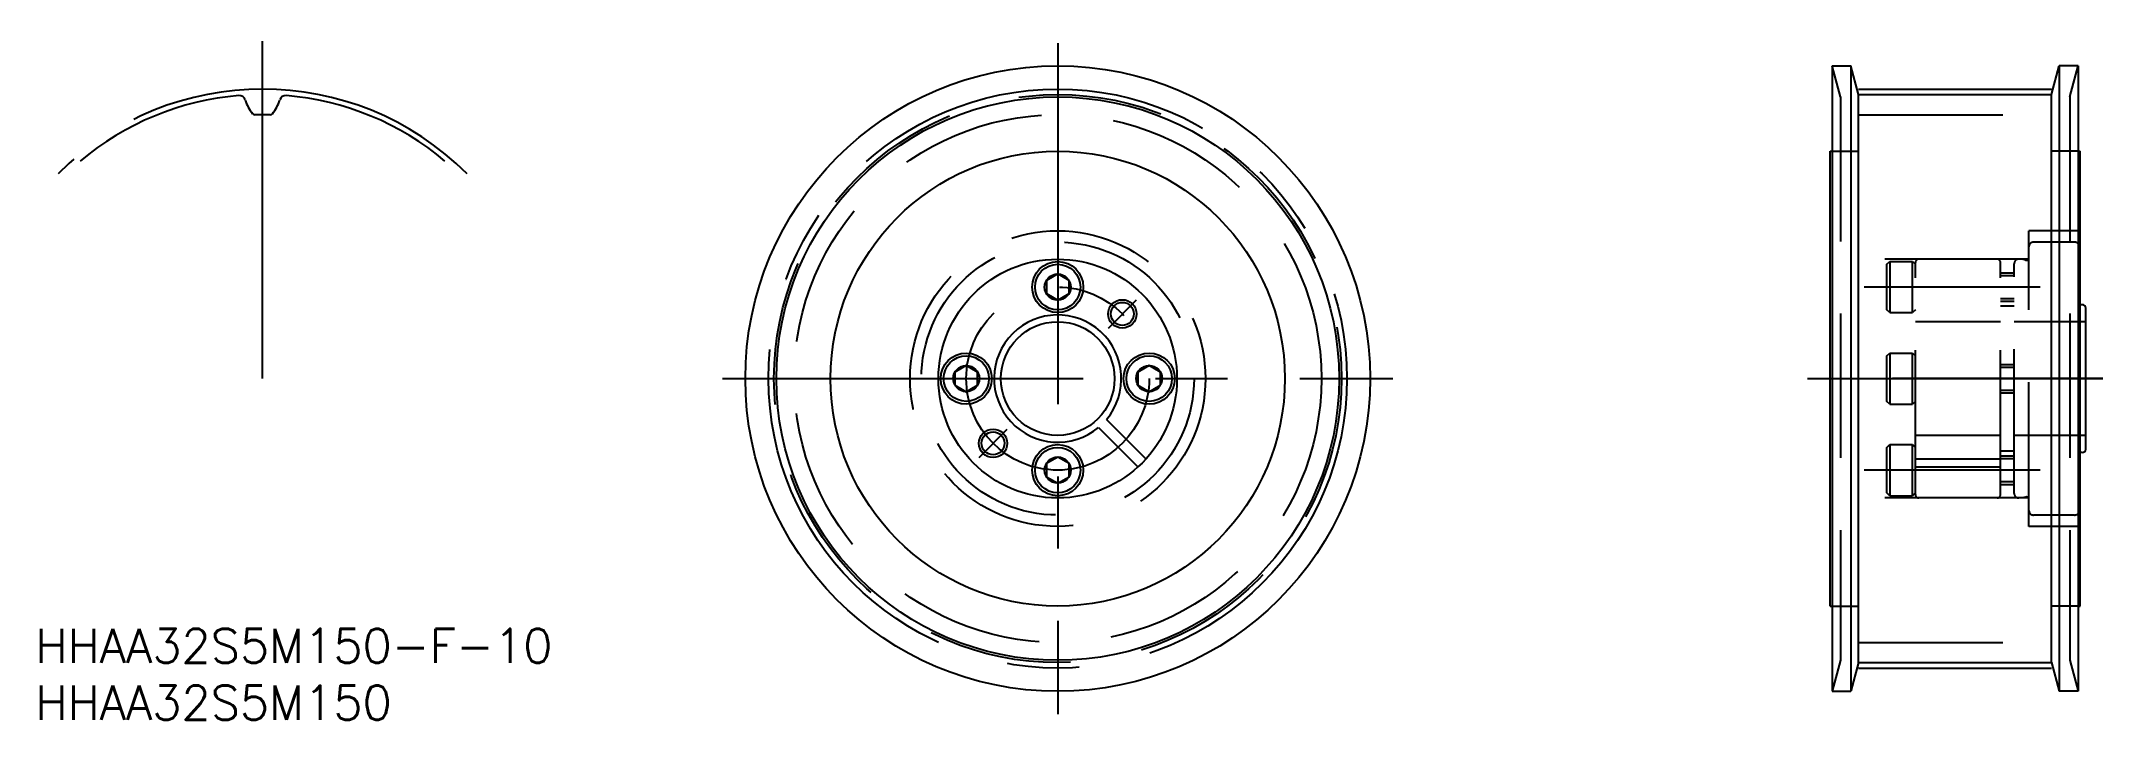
# Model space of a CAD drawing. Extents: x -89 to 92, y -30 to 30.
import ezdxf

# ---------------------------------------------------------------- set-up
doc = ezdxf.new("R2010")
doc.units = 0
doc.linetypes.add('CENTER', pattern=[50.8, 31.75, -6.35, 6.35, -6.35])
doc.linetypes.add('DASHED', pattern=[19.05, 12.7, -6.35])
doc.layers.get('0').update_dxf_attribs({"linetype": 'CONTINUOUS'})
doc.layers.add('CENTER', color=1, linetype='CENTER')
doc.styles.get("Standard").update_dxf_attribs({"font": 'txt.shx', "height": 3, "bigfont": 'bigfont.shx'})

# ---------------------------------------------------------------- blocks, each defined once
blk = doc.blocks.new('*U21')
at = {"color": 7, "linetype": 'CONTINUOUS'}
blk.add_text('HHAA32S5M150', height=3, dxfattribs=at).set_placement((-90, -30))
blk = doc.blocks.new('*U22')
at = {"color": 7, "linetype": 'CONTINUOUS'}
blk.add_text('HHAA32S5M150-F-10', height=3, dxfattribs=at).set_placement((-90, -25))

msp = doc.modelspace()

# ---------------------------------------------------------------- linework, layer by layer
at = {"color": 3, "linetype": 'DASHED'}
for p, q in [((68.9, 24.77), (68.17, 27.5)), ((89.1, 24.77), (89.83, 27.5)), ((68.9, 24.77), (68.9, -24.77)), ((89.1, 24.77), (89.1, -24.77)), ((70.5, 23.21), (87.5, 23.21)), ((68.17, 20), (70.5, 20)), ((89.83, 20), (87.5, 20)), ((85.5, -13), (85.5, 13)), ((90, 13), (85.5, 13)), ((90, -13), (90, 13)), ((89.5, 12), (85.9, 12)), ((85.5, 10.5), (68, 10.5)), ((73, 10.05), (73.25, 10.3)), ((73, 6.05), (73, 10.05)), ((73.25, 10.3), (75.25, 10.3)), ((73.25, 10.3), (73.25, 5.8)), ((75.25, 10.3), (75.5, 10.05)), ((75.25, 5.8), (75.25, 10.3)), ((75.5, -10.2), (75.5, 10.2)), ((83, -10.2), (83, 10.2)), ((83, 9.3), (84.2, 9.3)), ((84.2, -10.1), (84.2, 10.1)), ((84.89, 10.5), (84.6, 10.5)), ((85.19, 10.42), (84.89, 10.5)), ((83, 9.06), (84.2, 9.06)), ((73.25, 5.8), (73, 6.05)), ((73.25, 5.8), (75.25, 5.8)), ((75.5, 6.05), (75.25, 5.8)), ((83, 7.04), (84.2, 7.04)), ((83, 6.8), (84.2, 6.8)), ((84.2, 6.37), (83, 6.37)), ((83, 5), (75.5, 5)), ((90.5, 5), (84.2, 5)), ((73, 2), (73.25, 2.25)), ((73, -2), (73, 2)), ((73.25, 2.25), (75.25, 2.25)), ((73.25, 2.25), (73.25, -2.25)), ((75.25, 2.25), (75.5, 2)), ((75.25, -2.25), (75.25, 2.25)), ((83, 1.25), (84.2, 1.25)), ((83, 1.01), (84.2, 1.01)), ((83, -1.01), (84.2, -1.01)), ((83, -1.25), (84.2, -1.25)), ((73.25, -2.25), (73, -2)), ((73.25, -2.25), (75.25, -2.25)), ((75.5, -2), (75.25, -2.25)), ((83, -5), (75.5, -5)), ((90.5, -5), (84.2, -5)), ((73, -6.05), (73.25, -5.8)), ((73, -10.05), (73, -6.05)), ((73.25, -5.8), (75.25, -5.8)), ((73.25, -5.8), (73.25, -10.3)), ((75.25, -5.8), (75.5, -6.05)), ((75.25, -10.3), (75.25, -5.8)), ((75.5, -7.06), (83, -7.06)), ((84.2, -6.37), (83, -6.37)), ((83, -6.8), (84.2, -6.8)), ((83, -7.04), (84.2, -7.04)), ((75.5, -7.77), (83, -7.77)), ((83, -9.06), (84.2, -9.06)), ((85.5, -10.5), (68, -10.5)), ((73.25, -10.3), (73, -10.05)), ((73.25, -10.3), (75.25, -10.3)), ((75.5, -10.05), (75.25, -10.3)), ((83, -9.3), (84.2, -9.3)), ((84.89, -10.5), (84.6, -10.5)), ((85.19, -10.42), (84.89, -10.5)), ((89.5, -12), (85.9, -12)), ((90, -13), (85.5, -13)), ((68.17, -20), (70.5, -20)), ((89.83, -20), (87.5, -20)), ((70.5, -23.21), (87.5, -23.21)), ((68.9, -24.77), (68.17, -27.5)), ((89.1, -24.77), (89.83, -27.5))]:
    msp.add_line(p, q, dxfattribs=at)
at = {"color": 7, "linetype": 'CONTINUOUS'}
for p, q in [((68.17, 27.5), (69.83, 27.5)), ((68.17, 27.5), (68.17, -27.5)), ((70.5, 24.98), (69.83, 27.5)), ((69.83, 27.5), (69.83, -27.5)), ((87.5, 24.98), (88.17, 27.5)), ((89.83, 27.5), (88.17, 27.5)), ((88.17, 27.5), (88.17, -27.5)), ((89.83, 27.5), (89.83, -27.5)), ((70.5, -24.98), (70.5, 24.98)), ((70.5, 24.98), (87.5, 24.98)), ((87.5, -24.98), (87.5, 24.98)), ((68, 20), (68.17, 20)), ((68, -20), (68, 20)), ((89.83, 20), (90, 20)), ((90, -20), (90, 20)), ((0, 9.2), (-1, 8.63)), ((1, 8.63), (0, 9.2)), ((-1, 8.63), (-1, 7.47)), ((-1, 7.47), (0, 6.9)), ((0, 6.9), (1, 7.47)), ((1, 7.47), (1, 8.63)), ((90.2, 6.5), (90, 6.5)), ((90.5, -6.2), (90.5, 6.2)), ((-8.05, 1.15), (-9.05, 0.58)), ((-9.05, 0.58), (-9.05, -0.58)), ((-7.05, 0.58), (-8.05, 1.15)), ((-7.05, -0.58), (-7.05, 0.58)), ((8.05, 1.15), (7.05, 0.58)), ((7.05, 0.58), (7.05, -0.58)), ((9.05, 0.58), (8.05, 1.15)), ((9.05, -0.58), (9.05, 0.58)), ((-9.05, -0.58), (-8.05, -1.15)), ((-8.05, -1.15), (-7.05, -0.58)), ((7.05, -0.58), (8.05, -1.15)), ((8.05, -1.15), (9.05, -0.58)), ((4.3, -3.59), (7.77, -7.06)), ((3.59, -4.3), (7.06, -7.77)), ((0, -6.9), (-1, -7.47)), ((1, -7.47), (0, -6.9)), ((90.2, -6.5), (90, -6.5)), ((-1, -7.47), (-1, -8.63)), ((-1, -8.63), (0, -9.2)), ((0, -9.2), (1, -8.63)), ((1, -8.63), (1, -7.47)), ((68, -20), (68.17, -20)), ((89.83, -20), (90, -20)), ((70.5, -24.98), (69.83, -27.5)), ((70.5, -24.98), (87.5, -24.98)), ((87.5, -24.98), (88.17, -27.5)), ((68.17, -27.5), (69.83, -27.5)), ((89.83, -27.5), (88.17, -27.5))]:
    msp.add_line(p, q, dxfattribs=at)
for centre, radius in [((0, 0), 27.5), ((0, 0), 24.77), ((0, 0), 20), ((0, 0), 10.5), ((0, 8.05), 2.25), ((0, 8.05), 2), ((0, 8.05), 1.15), ((5.69, 5.69), 1.01), ((0, 0), 5), ((-8.05, 0), 2.25), ((-8.05, 0), 2), ((8.05, 0), 2.25), ((8.05, 0), 2), ((-8.05, 0), 1.15), ((8.05, 0), 1.15), ((-5.69, -5.69), 1.01), ((0, -8.05), 2.25), ((0, -8.05), 2), ((0, -8.05), 1.15)]:
    msp.add_circle(centre, radius, dxfattribs=at)
at = {"color": 3, "linetype": 'DASHED'}
for radius in [24.98, 23.21, 13, 12]:
    msp.add_circle((0, 0), radius, dxfattribs=at)
at = {"color": 3, "linetype": 'CONTINUOUS'}
for centre in [(5.69, 5.69), (-5.69, -5.69)]:
    msp.add_circle(centre, 1.25, dxfattribs=at)
at = {"color": 7, "linetype": 'CONTINUOUS'}
for centre, radius, start, end in [((-70, 0), 24.98, 94.8102, 130), ((-72.05, 24.35), 0.55, 16.1535, 94.8102), ((-68.38, 25.41), 3.27, 196.1535, 220.3358), ((-71.63, 25.41), 3.27, 319.6642, 343.8465), ((-67.95, 24.35), 0.55, 85.1898, 163.8465), ((-70, 0), 24.98, 50, 85.1898), ((-70.68, 23.46), 0.25, 220.3358, 271.6627), ((-70, 0), 23.21, 90, 91.6627), ((-70, 0), 23.21, 88.3373, 90), ((-69.32, 23.46), 0.25, 268.3373, 319.6642), ((0, 0), 5.6, 320.1225, 309.8775), ((90.2, 6.2), 0.3, 360, 90), ((90.2, -6.2), 0.3, 270, 0)]:
    msp.add_arc(centre, radius, start, end, dxfattribs=at)
at = {"color": 3, "linetype": 'DASHED'}
for centre, radius, start, end in [((85.9, 11.6), 0.4, 90, 180), ((89.5, 11.5), 0.5, 0, 90), ((75.8, 10.2), 0.3, 90, 180), ((82.7, 10.2), 0.3, 0, 90), ((84.6, 10.1), 0.4, 90, 180), ((85.27, 10.73), 0.32, 255, 315.7191), ((75.8, -10.2), 0.3, 180, 270), ((82.7, -10.2), 0.3, 270, 0), ((84.6, -10.1), 0.4, 180, 270), ((85.27, -10.73), 0.32, 44.2809, 105), ((85.9, -11.6), 0.4, 180, 270), ((89.5, -11.5), 0.5, 270, 0)]:
    msp.add_arc(centre, radius, start, end, dxfattribs=at)
at = {"layer": 'CENTER', "color": 1, "linetype": 'CENTER'}
for p, q in [((-70, 0), (-70, 29.67)), ((0, 29.5), (0, -29.5)), ((70.5, 25.46), (87.5, 25.46)), ((86.5, 8.05), (71, 8.05)), ((4.46, 4.45), (6.93, 6.93)), ((-29.5, 0), (29.5, 0)), ((66, 0), (92, 0)), ((92, 0), (73.5, 0)), ((-6.93, -6.93), (-4.46, -4.45)), ((86.5, -8.05), (71, -8.05)), ((70.5, -25.46), (87.5, -25.46))]:
    msp.add_line(p, q, dxfattribs=at)
for radius in [25.46, 8.05]:
    msp.add_circle((0, 0), radius, dxfattribs=at)
msp.add_arc((-70, 0), 25.46, 45, 135, dxfattribs=at)

# ---------------------------------------------------------------- block references
at = {"color": 7, "linetype": 'CONTINUOUS'}
for name in ['*U22', '*U21']:
    msp.add_blockref(name, (0, 0), dxfattribs=at)

doc.saveas('drawing.dxf')
